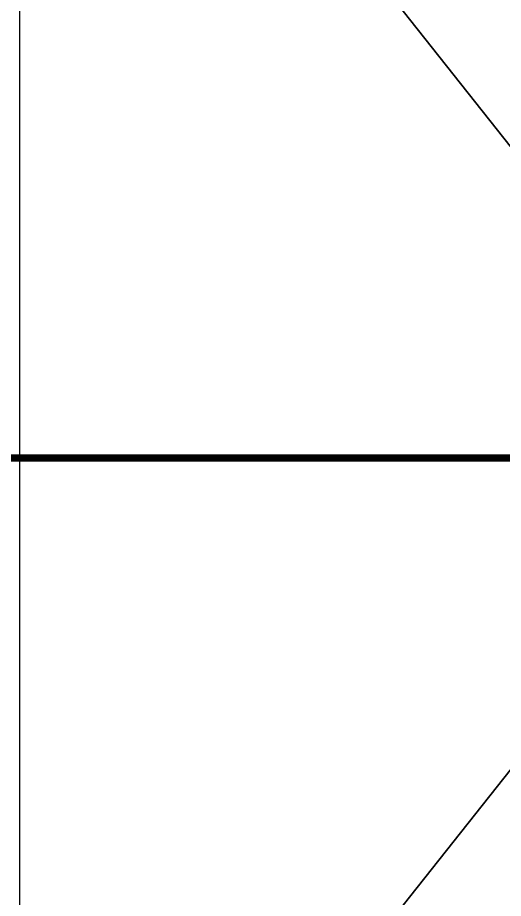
# Model space of a CAD drawing. Extents: x -2.99 to 2.93, y -1.11 to 1.11.
# Drawn here: x -2.297 to -1.948, y -0.316 to 0.316 of the extents above; entities that cross this region are included whole.
import ezdxf

# ---------------------------------------------------------------- set-up
doc = ezdxf.new("R2010")
doc.units = 0
doc.header["$MEASUREMENT"] = 0
doc.layers.get('0').update_dxf_attribs({"linetype": 'CONTINUOUS'})

msp = doc.modelspace()

# ---------------------------------------------------------------- linework, layer by layer
at = {"color": 8, "true_color": 0x6e7988}
for points in [[(-2.92435, 1.01204, 1.40398), (-2.92435, 0.00203, 1.40398), (-0.82722, 0.00203, 1.70472)], [(-2.92435, 1.01204, 1.40398), (-0.82722, 0.00203, 1.70472), (-0.82722, 0.85881, 1.70472)], [(-2.92435, -1.01204, 1.40398), (-0.82722, -0.85881, 1.70472), (-0.82722, -0.00203, 1.70472)], [(-2.92435, -1.01204, 1.40398), (-0.82722, -0.00203, 1.70472), (-2.92435, -0.00203, 1.40398)]]:
    msp.add_3dface(points, dxfattribs=at)
for points in [[(-2.29582, 0.668, 0.72104), (-2.29582, -0.668, 0.72104), (-1.23615, -0.668, 0.65331)], [(-2.29582, 0.668, 0.72104), (-1.23615, -0.668, 0.65331), (-1.23615, 0.668, 0.65331)], [(-2.29582, -0.668, 0.72104), (-1.23615, -0.668, 0.65331), (-1.23615, 0.668, 0.65331)], [(-2.29582, -0.668, 0.72104), (-1.23615, 0.668, 0.65331), (-2.29582, 0.668, 0.72104)], [(-2.92435, 0.00068, 1.40398), (-0.82722, 0.00068, 1.70472), (-0.82722, 0.00203, 1.70472)], [(-2.92435, 0.00068, 1.40398), (-0.82722, 0.00203, 1.70472), (-2.92435, 0.00203, 1.40398)], [(-2.92435, -0.00068, 1.40398), (-0.82722, -0.00068, 1.70472), (-0.82722, 0.00068, 1.70472)], [(-2.92435, -0.00068, 1.40398), (-0.82722, 0.00068, 1.70472), (-2.92435, 0.00068, 1.40398)], [(-2.92435, -0.00203, 1.40398), (-0.82722, -0.00203, 1.70472), (-0.82722, -0.00068, 1.70472)], [(-2.92435, -0.00203, 1.40398), (-0.82722, -0.00068, 1.70472), (-2.92435, -0.00068, 1.40398)]]:
    msp.add_3dface(points)

doc.saveas('drawing.dxf')
